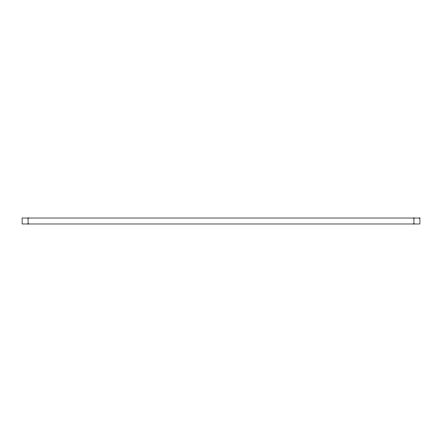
<?xml version="1.0" encoding="UTF-8"?>
<svg xmlns="http://www.w3.org/2000/svg" width="442" height="442" viewBox="0 0 442 442"><rect width="100%" height="100%" fill="white"/><g stroke="black" fill="none" stroke-linecap="round" stroke-linejoin="round"><path stroke-width="0.66" d="M413.933 218.017L413.933 223.983M28.067 218.017L28.067 223.983M419.9 218.017L22.1 218.017L22.1 223.983L419.9 223.983L419.9 218.017"/></g></svg>
